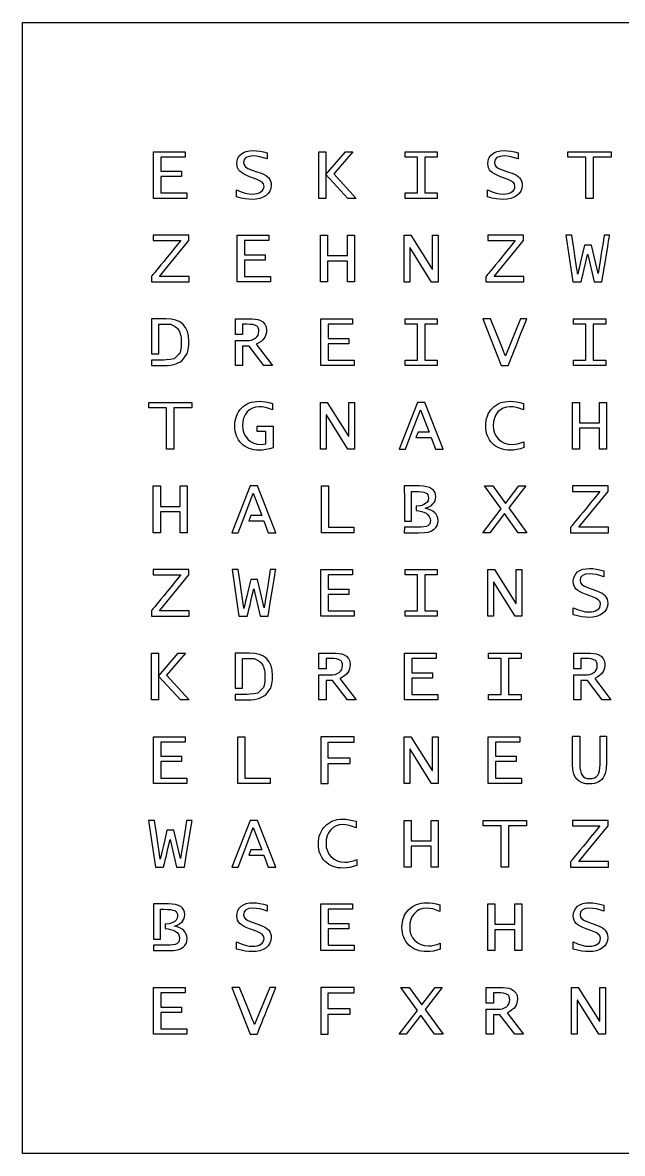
# Model space of a CAD drawing. Header units: millimetres. Extents: x 0 to 230, y -230 to 0.
# Drawn here: x 0 to 121.9, y -230 to 0 of the extents above; entities that cross this region are included whole.
import ezdxf

# ---------------------------------------------------------------- set-up
doc = ezdxf.new("R2010")
doc.units = ezdxf.units.MM
doc.layers.add('cutout', color=3, linetype='Continuous')

msp = doc.modelspace()

# ---------------------------------------------------------------- linework, layer by layer
msp.add_lwpolyline([(230, -230), (0, -230), (0, 0), (230, 0), (230, -230)])
at = {"layer": 'cutout'}
for points in [[(26.62, -35.75), (26.62, -26.25), (33.04, -26.25), (33.04, -27.35), (28.08, -27.35), (28.08, -30.23), (32.28, -30.23), (32.28, -31.32), (28.08, -31.32), (28.08, -34.65), (33.38, -34.65), (33.38, -35.75), (26.62, -35.75)], [(49.73, -26.48), (49.73, -27.74), (48.95, -27.47), (48.22, -27.28), (47.53, -27.16), (46.88, -27.12), (46.01, -27.2), (45.39, -27.45), (45.03, -27.87), (44.9, -28.45), (45, -28.94), (45.27, -29.32), (45.8, -29.65), (46.64, -30), (47.57, -30.32), (48.46, -30.63), (48.94, -30.82), (49.36, -31.05), (49.72, -31.31), (50.01, -31.6), (50.23, -31.92), (50.4, -32.28), (50.49, -32.66), (50.53, -33.08), (50.46, -33.71), (50.26, -34.27), (49.93, -34.76), (49.47, -35.19), (48.9, -35.53), (48.24, -35.78), (47.49, -35.93), (46.65, -35.98), (45.99, -35.94), (45.24, -35.84), (44.4, -35.68), (43.48, -35.45), (43.48, -34.01), (44.4, -34.39), (45.25, -34.66), (46.01, -34.82), (46.69, -34.88), (47.21, -34.85), (47.66, -34.77), (48.07, -34.64), (48.42, -34.45), (48.7, -34.22), (48.9, -33.96), (49.02, -33.65), (49.06, -33.31), (48.96, -32.82), (48.68, -32.45), (48.1, -32.1), (47.11, -31.69), (46.13, -31.34), (45.46, -31.06), (44.9, -30.79), (44.45, -30.51), (44.11, -30.23), (43.86, -29.92), (43.68, -29.56), (43.58, -29.16), (43.54, -28.71), (43.6, -28.11), (43.76, -27.57), (44.03, -27.11), (44.41, -26.73), (44.89, -26.42), (45.46, -26.2), (46.11, -26.07), (46.86, -26.02), (47.52, -26.05), (48.22, -26.14), (48.96, -26.28), (49.73, -26.48)], [(60.18, -35.75), (60.18, -26.25), (61.64, -26.25), (61.64, -30.91), (65.61, -26.25), (67.08, -26.25), (63.25, -30.73), (67.81, -35.75), (66.07, -35.75), (61.64, -30.91), (61.64, -35.75), (60.18, -35.75)], [(77.72, -35.75), (77.72, -34.65), (80.27, -34.65), (80.27, -27.35), (77.72, -27.35), (77.72, -26.25), (84.28, -26.25), (84.28, -27.35), (81.73, -27.35), (81.73, -34.65), (84.28, -34.65), (84.28, -35.75), (77.72, -35.75)], [(100.74, -26.48), (100.74, -27.74), (99.95, -27.47), (99.22, -27.28), (98.52, -27.16), (97.88, -27.12), (97.02, -27.2), (96.4, -27.45), (96.03, -27.87), (95.9, -28.45), (96, -28.94), (96.27, -29.32), (96.8, -29.65), (97.64, -30), (98.57, -30.32), (99.46, -30.63), (99.94, -30.82), (100.36, -31.05), (100.72, -31.31), (101.01, -31.6), (101.23, -31.92), (101.4, -32.28), (101.49, -32.66), (101.52, -33.08), (101.46, -33.71), (101.26, -34.27), (100.93, -34.76), (100.47, -35.19), (99.9, -35.53), (99.24, -35.78), (98.49, -35.93), (97.65, -35.98), (96.99, -35.94), (96.24, -35.84), (95.4, -35.68), (94.48, -35.45), (94.48, -34.01), (95.4, -34.39), (96.25, -34.66), (97.01, -34.82), (97.69, -34.88), (98.21, -34.85), (98.66, -34.77), (99.07, -34.64), (99.42, -34.45), (99.7, -34.22), (99.9, -33.96), (100.02, -33.65), (100.06, -33.31), (99.97, -32.82), (99.68, -32.45), (99.1, -32.1), (98.11, -31.69), (97.13, -31.34), (96.46, -31.06), (95.9, -30.79), (95.45, -30.51), (95.11, -30.23), (94.86, -29.92), (94.68, -29.56), (94.58, -29.16), (94.54, -28.71), (94.6, -28.11), (94.76, -27.57), (95.03, -27.11), (95.41, -26.73), (95.89, -26.42), (96.46, -26.2), (97.11, -26.07), (97.86, -26.02), (98.52, -26.05), (99.22, -26.14), (99.96, -26.28), (100.74, -26.48)], [(114.48, -35.75), (114.48, -27.35), (110.83, -27.35), (110.83, -26.25), (119.59, -26.25), (119.59, -27.35), (115.94, -27.35), (115.94, -35.75), (114.48, -35.75)], [(43.62, -52.75), (43.62, -43.25), (50.04, -43.25), (50.04, -44.35), (45.08, -44.35), (45.08, -47.23), (49.28, -47.23), (49.28, -48.32), (45.08, -48.32), (45.08, -51.65), (50.38, -51.65), (50.38, -52.75), (43.62, -52.75)], [(60.53, -52.75), (60.53, -43.25), (61.99, -43.25), (61.99, -47.4), (66, -47.4), (66, -43.25), (67.47, -43.25), (67.47, -52.75), (66, -52.75), (66, -48.5), (61.99, -48.5), (61.99, -52.75), (60.53, -52.75)], [(77.53, -52.76), (77.53, -43.24), (78.91, -43.24), (83.26, -50.14), (83.28, -50.14), (83.28, -43.24), (84.47, -43.24), (84.47, -52.76), (83.12, -52.76), (78.74, -45.8), (78.72, -45.8), (78.72, -52.76), (77.53, -52.76)], [(44.69, -61.35), (44.69, -63.43), (43.24, -63.43), (43.23, -60.25), (45.89, -60.25), (46.65, -60.27), (47.29, -60.32), (47.8, -60.41), (48.19, -60.53), (48.79, -60.87), (49.22, -61.32), (49.48, -61.87), (49.56, -62.54), (49.53, -63.02), (49.44, -63.45), (49.3, -63.84), (49.09, -64.2), (48.81, -64.52), (48.45, -64.83), (48.01, -65.13), (47.49, -65.42), (50.77, -69.75), (49, -69.75), (46.01, -65.8), (44.69, -65.8), (44.69, -69.75), (43.23, -69.75), (43.23, -64.68), (45.46, -64.69), (46.02, -64.66), (46.51, -64.56), (46.95, -64.4), (47.32, -64.18), (47.62, -63.89), (47.84, -63.57), (47.97, -63.2), (48.01, -62.78), (47.98, -62.4), (47.88, -62.09), (47.72, -61.84), (47.49, -61.65), (47.18, -61.52), (46.76, -61.43), (46.23, -61.37), (45.58, -61.35), (44.69, -61.35)], [(60.62, -69.75), (60.62, -60.25), (67.03, -60.25), (67.03, -61.35), (62.08, -61.35), (62.08, -64.23), (66.28, -64.23), (66.28, -65.32), (62.08, -65.32), (62.08, -68.65), (67.37, -68.65), (67.37, -69.75), (60.62, -69.75)], [(77.72, -69.75), (77.72, -68.65), (80.27, -68.65), (80.27, -61.35), (77.72, -61.35), (77.72, -60.25), (84.28, -60.25), (84.28, -61.35), (81.73, -61.35), (81.73, -68.65), (84.28, -68.65), (84.28, -69.75), (77.72, -69.75)], [(111.93, -69.75), (111.93, -68.65), (114.48, -68.65), (114.48, -61.35), (111.93, -61.35), (111.93, -60.25), (118.5, -60.25), (118.5, -61.35), (115.94, -61.35), (115.94, -68.65), (118.5, -68.65), (118.5, -69.75), (111.93, -69.75)], [(29.27, -86.74), (29.27, -78.35), (25.62, -78.35), (25.62, -77.26), (34.38, -77.26), (34.38, -78.35), (30.73, -78.35), (30.73, -86.74), (29.27, -86.74)], [(50.77, -77.46), (50.77, -78.79), (50.05, -78.5), (49.36, -78.29), (48.68, -78.16), (48.04, -78.12), (47.33, -78.19), (46.69, -78.39), (46.12, -78.73), (45.61, -79.2), (45.2, -79.78), (44.9, -80.43), (44.72, -81.15), (44.66, -81.95), (44.73, -82.75), (44.93, -83.48), (45.27, -84.13), (45.74, -84.71), (46.31, -85.18), (46.96, -85.51), (47.68, -85.72), (48.47, -85.78), (49.43, -85.69), (49.43, -83.19), (47.65, -83.19), (47.65, -82.09), (50.89, -82.09), (50.89, -86.5), (50.16, -86.71), (49.44, -86.86), (48.75, -86.95), (48.07, -86.97), (47.54, -86.95), (47.02, -86.89), (46.53, -86.78), (46.07, -86.63), (45.64, -86.44), (45.23, -86.21), (44.85, -85.93), (44.49, -85.61), (44.17, -85.25), (43.89, -84.87), (43.65, -84.47), (43.46, -84.03), (43.3, -83.58), (43.2, -83.09), (43.13, -82.58), (43.11, -82.05), (43.13, -81.5), (43.2, -80.98), (43.3, -80.49), (43.46, -80.02), (43.65, -79.58), (43.89, -79.16), (44.16, -78.78), (44.49, -78.42), (44.84, -78.09), (45.23, -77.81), (45.64, -77.57), (46.07, -77.37), (46.53, -77.22), (47.03, -77.11), (47.54, -77.05), (48.08, -77.03), (48.72, -77.05), (49.38, -77.13), (50.07, -77.27), (50.77, -77.46)], [(60.53, -86.76), (60.53, -77.24), (61.91, -77.24), (66.26, -84.14), (66.28, -84.14), (66.28, -77.24), (67.47, -77.24), (67.47, -86.76), (66.12, -86.76), (61.74, -79.8), (61.71, -79.8), (61.71, -86.76), (60.53, -86.76)], [(80.36, -83.28), (79.94, -84.37), (81.28, -84.37), (83.03, -84.37), (83.92, -86.74), (85.47, -86.74), (81.73, -77.26), (80.27, -77.26), (76.53, -86.74), (77.79, -86.74), (79.13, -83.28), (80.86, -78.74), (82.59, -83.28), (81.27, -83.28), (80.36, -83.28)], [(101.89, -86.45), (101.17, -86.68), (100.47, -86.84), (99.79, -86.94), (99.14, -86.97), (98.58, -86.95), (98.06, -86.89), (97.56, -86.78), (97.09, -86.64), (96.65, -86.44), (96.24, -86.21), (95.85, -85.94), (95.49, -85.62), (95.17, -85.26), (94.88, -84.89), (94.65, -84.48), (94.45, -84.05), (94.3, -83.59), (94.19, -83.1), (94.13, -82.59), (94.11, -82.05), (94.13, -81.5), (94.19, -80.98), (94.3, -80.49), (94.45, -80.02), (94.64, -79.58), (94.88, -79.16), (95.16, -78.78), (95.48, -78.42), (95.84, -78.09), (96.22, -77.81), (96.63, -77.57), (97.07, -77.37), (97.53, -77.22), (98.02, -77.11), (98.54, -77.05), (99.08, -77.03), (99.72, -77.05), (100.38, -77.13), (101.06, -77.27), (101.77, -77.46), (101.77, -78.79), (101.05, -78.5), (100.35, -78.29), (99.68, -78.16), (99.03, -78.12), (98.33, -78.19), (97.69, -78.39), (97.12, -78.73), (96.61, -79.2), (96.19, -79.78), (95.9, -80.43), (95.72, -81.15), (95.66, -81.95), (95.73, -82.76), (95.93, -83.48), (96.26, -84.14), (96.73, -84.71), (97.31, -85.18), (97.96, -85.51), (98.68, -85.72), (99.49, -85.78), (100.02, -85.75), (100.6, -85.65), (101.23, -85.49), (101.89, -85.25), (101.89, -86.45)], [(111.74, -86.74), (111.74, -77.26), (113.2, -77.26), (113.2, -81.4), (117.22, -81.4), (117.22, -77.26), (118.68, -77.26), (118.68, -86.74), (117.22, -86.74), (117.22, -82.5), (113.2, -82.5), (113.2, -86.74), (111.74, -86.74)], [(26.53, -103.75), (26.53, -94.25), (27.99, -94.25), (27.99, -98.4), (32, -98.4), (32, -94.25), (33.47, -94.25), (33.47, -103.75), (32, -103.75), (32, -99.5), (27.99, -99.5), (27.99, -103.75), (26.53, -103.75)], [(46.36, -100.28), (45.94, -101.37), (47.28, -101.37), (49.03, -101.37), (49.92, -103.75), (51.47, -103.75), (47.73, -94.25), (46.27, -94.25), (42.53, -103.75), (43.79, -103.75), (45.13, -100.28), (46.86, -95.74), (48.59, -100.28), (47.27, -100.28), (46.36, -100.28)], [(60.71, -103.75), (60.71, -94.25), (62.17, -94.25), (62.17, -102.65), (67.28, -102.65), (67.28, -103.75), (60.71, -103.75)], [(77.58, -101.4), (79.03, -101.4), (79.03, -95.35), (79.71, -95.35), (80.46, -95.37), (81.08, -95.42), (81.56, -95.51), (81.91, -95.63), (82.16, -95.8), (82.34, -96.04), (82.45, -96.35), (82.48, -96.72), (82.41, -97.17), (82.21, -97.53), (81.91, -97.82), (81.55, -98.03), (81.16, -98.19), (80.76, -98.29), (80.05, -98.36), (79.97, -98.36), (79.97, -99.27), (80.08, -99.27), (80.55, -99.31), (81.07, -99.43), (81.57, -99.6), (81.98, -99.81), (82.37, -100.1), (82.65, -100.44), (82.82, -100.83), (82.87, -101.27), (82.84, -101.63), (82.74, -101.93), (82.57, -102.18), (82.33, -102.35), (82.01, -102.48), (81.56, -102.58), (81.01, -102.63), (80.34, -102.65), (77.58, -102.65), (77.57, -103.75), (80.43, -103.75), (81.67, -103.71), (82.5, -103.61), (83.11, -103.4), (83.65, -103.05), (83.99, -102.7), (84.23, -102.29), (84.38, -101.82), (84.43, -101.29), (84.39, -100.82), (84.26, -100.39), (84.06, -100.01), (83.77, -99.68), (83.4, -99.39), (82.94, -99.14), (82.41, -98.94), (81.79, -98.78), (82.28, -98.63), (82.7, -98.43), (83.08, -98.2), (83.39, -97.91), (83.64, -97.59), (83.82, -97.24), (83.93, -96.87), (83.96, -96.46), (83.91, -95.94), (83.76, -95.49), (83.49, -95.12), (83.13, -94.81), (82.66, -94.56), (82.09, -94.39), (81.41, -94.29), (80.63, -94.25), (77.57, -94.25), (77.58, -97.12), (77.58, -101.4)], [(93.53, -103.75), (97.24, -98.93), (93.85, -94.25), (95.57, -94.25), (98.13, -97.78), (100.86, -94.25), (102.27, -94.25), (98.82, -98.72), (102.47, -103.75), (100.74, -103.75), (97.93, -99.88), (94.95, -103.75), (93.53, -103.75)], [(60.62, -120.75), (60.62, -111.26), (67.03, -111.26), (67.03, -112.35), (62.08, -112.35), (62.08, -115.23), (66.28, -115.23), (66.28, -116.32), (62.08, -116.32), (62.08, -119.65), (67.37, -119.65), (67.37, -120.75), (60.62, -120.75)], [(77.72, -120.75), (77.72, -119.65), (80.27, -119.65), (80.27, -112.35), (77.72, -112.35), (77.72, -111.26), (84.28, -111.26), (84.28, -112.35), (81.73, -112.35), (81.73, -119.65), (84.28, -119.65), (84.28, -120.75), (77.72, -120.75)], [(94.53, -120.76), (94.53, -111.24), (95.91, -111.24), (100.26, -118.14), (100.28, -118.14), (100.28, -111.24), (101.47, -111.24), (101.47, -120.76), (100.12, -120.76), (95.74, -113.81), (95.72, -113.81), (95.72, -120.76), (94.53, -120.76)], [(118.12, -111.48), (118.12, -112.74), (117.34, -112.47), (116.6, -112.28), (115.91, -112.16), (115.26, -112.12), (114.4, -112.21), (113.78, -112.46), (113.41, -112.87), (113.28, -113.45), (113.38, -113.94), (113.66, -114.32), (114.18, -114.66), (115.03, -115), (115.96, -115.32), (116.84, -115.63), (117.33, -115.82), (117.75, -116.05), (118.1, -116.31), (118.39, -116.6), (118.62, -116.93), (118.78, -117.28), (118.87, -117.67), (118.91, -118.08), (118.84, -118.71), (118.64, -119.27), (118.31, -119.76), (117.85, -120.19), (117.28, -120.53), (116.62, -120.78), (115.87, -120.93), (115.03, -120.97), (114.37, -120.94), (113.63, -120.84), (112.79, -120.68), (111.86, -120.45), (111.86, -119.01), (112.79, -119.39), (113.63, -119.66), (114.4, -119.83), (115.07, -119.88), (115.59, -119.85), (116.05, -119.78), (116.45, -119.64), (116.8, -119.46), (117.08, -119.22), (117.28, -118.96), (117.4, -118.65), (117.44, -118.31), (117.35, -117.82), (117.06, -117.45), (116.48, -117.1), (115.49, -116.69), (114.51, -116.34), (113.84, -116.07), (113.28, -115.79), (112.83, -115.51), (112.49, -115.23), (112.24, -114.92), (112.07, -114.56), (111.96, -114.16), (111.92, -113.71), (111.98, -113.11), (112.14, -112.58), (112.41, -112.12), (112.79, -111.73), (113.27, -111.42), (113.84, -111.2), (114.5, -111.07), (115.24, -111.03), (115.9, -111.06), (116.6, -111.14), (117.34, -111.28), (118.12, -111.48)], [(26.18, -137.75), (26.18, -128.25), (27.64, -128.25), (27.64, -132.91), (31.61, -128.25), (33.08, -128.25), (29.26, -132.73), (33.82, -137.75), (32.07, -137.75), (27.64, -132.91), (27.64, -137.75), (26.18, -137.75)], [(61.69, -129.35), (61.69, -131.44), (60.23, -131.44), (60.23, -128.25), (62.89, -128.25), (63.65, -128.27), (64.29, -128.32), (64.8, -128.41), (65.18, -128.53), (65.79, -128.87), (66.22, -129.32), (66.47, -129.88), (66.56, -130.54), (66.53, -131.02), (66.44, -131.45), (66.29, -131.84), (66.08, -132.2), (65.81, -132.52), (65.45, -132.83), (65.01, -133.14), (64.49, -133.43), (67.77, -137.75), (66, -137.75), (63, -133.8), (61.69, -133.8), (61.69, -137.75), (60.23, -137.75), (60.23, -132.68), (62.46, -132.69), (63.02, -132.66), (63.51, -132.57), (63.95, -132.4), (64.32, -132.18), (64.62, -131.89), (64.84, -131.57), (64.97, -131.2), (65.01, -130.78), (64.98, -130.4), (64.88, -130.09), (64.72, -129.84), (64.49, -129.66), (64.18, -129.52), (63.76, -129.43), (63.22, -129.37), (62.58, -129.35), (61.69, -129.35)], [(77.62, -137.75), (77.62, -128.25), (84.04, -128.25), (84.04, -129.35), (79.08, -129.35), (79.08, -132.23), (83.28, -132.23), (83.28, -133.32), (79.08, -133.32), (79.08, -136.65), (84.38, -136.65), (84.38, -137.75), (77.62, -137.75)], [(94.71, -137.75), (94.71, -136.65), (97.27, -136.65), (97.27, -129.35), (94.71, -129.35), (94.71, -128.25), (101.29, -128.25), (101.29, -129.35), (98.73, -129.35), (98.73, -136.65), (101.29, -136.65), (101.29, -137.75), (94.71, -137.75)], [(113.47, -129.35), (113.47, -131.44), (112.01, -131.44), (112.01, -128.25), (114.66, -128.25), (115.43, -128.27), (116.07, -128.32), (116.58, -128.41), (116.96, -128.53), (117.56, -128.87), (118, -129.32), (118.25, -129.88), (118.34, -130.54), (118.31, -131.02), (118.22, -131.45), (118.07, -131.84), (117.86, -132.2), (117.58, -132.52), (117.23, -132.83), (116.79, -133.14), (116.27, -133.43), (119.54, -137.75), (117.78, -137.75), (114.78, -133.8), (113.46, -133.8), (113.46, -137.75), (112.01, -137.75), (112.01, -132.68), (114.23, -132.69), (114.79, -132.66), (115.29, -132.57), (115.72, -132.4), (116.1, -132.18), (116.4, -131.89), (116.61, -131.57), (116.74, -131.2), (116.79, -130.78), (116.75, -130.4), (116.66, -130.09), (116.5, -129.84), (116.27, -129.66), (115.95, -129.52), (115.53, -129.43), (115, -129.37), (114.36, -129.35), (113.47, -129.35)], [(26.62, -154.75), (26.62, -145.25), (33.04, -145.25), (33.04, -146.35), (28.08, -146.35), (28.08, -149.23), (32.28, -149.23), (32.28, -150.32), (28.08, -150.32), (28.08, -153.65), (33.38, -153.65), (33.38, -154.75), (26.62, -154.75)], [(43.72, -154.75), (43.72, -145.25), (45.17, -145.25), (45.17, -153.65), (50.28, -153.65), (50.28, -154.75), (43.72, -154.75)], [(77.53, -154.76), (77.53, -145.24), (78.91, -145.24), (83.26, -152.14), (83.28, -152.14), (83.28, -145.24), (84.47, -145.24), (84.47, -154.76), (83.12, -154.76), (78.74, -147.8), (78.72, -147.8), (78.72, -154.76), (77.53, -154.76)], [(94.62, -154.75), (94.62, -145.25), (101.04, -145.25), (101.04, -146.35), (96.08, -146.35), (96.08, -149.23), (100.28, -149.23), (100.28, -150.32), (96.08, -150.32), (96.08, -153.65), (101.38, -153.65), (101.38, -154.75), (94.62, -154.75)], [(111.78, -145.14), (113.23, -145.14), (113.23, -150.9), (113.26, -151.6), (113.35, -152.2), (113.5, -152.7), (113.71, -153.09), (113.99, -153.38), (114.34, -153.6), (114.76, -153.72), (115.25, -153.76), (115.78, -153.72), (116.22, -153.6), (116.59, -153.38), (116.87, -153.09), (117.09, -152.69), (117.25, -152.19), (117.34, -151.58), (117.37, -150.87), (117.37, -145.14), (118.64, -145.14), (118.64, -150.65), (118.62, -151.48), (118.54, -152.18), (118.4, -152.76), (118.22, -153.21), (117.98, -153.6), (117.7, -153.93), (117.39, -154.21), (117.04, -154.45), (116.65, -154.63), (116.23, -154.76), (115.76, -154.83), (115.27, -154.86), (114.44, -154.8), (113.72, -154.61), (113.12, -154.31), (112.63, -153.88), (112.26, -153.33), (111.99, -152.64), (111.83, -151.83), (111.78, -150.88), (111.78, -145.14)], [(46.36, -168.28), (45.94, -169.37), (47.28, -169.37), (49.03, -169.37), (49.92, -171.75), (51.47, -171.75), (47.73, -162.26), (46.27, -162.26), (42.53, -171.75), (43.79, -171.75), (45.13, -168.28), (46.86, -163.74), (48.59, -168.28), (47.27, -168.28), (46.36, -168.28)], [(67.89, -171.45), (67.17, -171.68), (66.47, -171.84), (65.79, -171.94), (65.13, -171.98), (64.58, -171.95), (64.06, -171.89), (63.56, -171.78), (63.09, -171.64), (62.65, -171.44), (62.23, -171.21), (61.85, -170.93), (61.49, -170.62), (61.16, -170.26), (60.88, -169.89), (60.65, -169.48), (60.45, -169.05), (60.3, -168.59), (60.19, -168.1), (60.13, -167.59), (60.11, -167.05), (60.13, -166.5), (60.19, -165.98), (60.3, -165.49), (60.45, -165.02), (60.64, -164.58), (60.88, -164.17), (61.16, -163.78), (61.48, -163.42), (61.84, -163.09), (62.22, -162.81), (62.63, -162.57), (63.07, -162.37), (63.53, -162.22), (64.02, -162.11), (64.53, -162.05), (65.07, -162.02), (65.71, -162.05), (66.38, -162.13), (67.06, -162.27), (67.77, -162.45), (67.77, -163.8), (67.05, -163.5), (66.35, -163.29), (65.68, -163.16), (65.03, -163.12), (64.32, -163.19), (63.69, -163.39), (63.11, -163.73), (62.61, -164.2), (62.19, -164.78), (61.9, -165.43), (61.72, -166.15), (61.66, -166.95), (61.72, -167.76), (61.93, -168.48), (62.26, -169.14), (62.73, -169.71), (63.31, -170.18), (63.95, -170.52), (64.68, -170.71), (65.49, -170.78), (66.02, -170.75), (66.6, -170.65), (67.22, -170.48), (67.89, -170.25), (67.89, -171.45)], [(77.53, -171.75), (77.53, -162.26), (78.99, -162.26), (78.99, -166.4), (83, -166.4), (83, -162.26), (84.47, -162.26), (84.47, -171.75), (83, -171.75), (83, -167.5), (78.99, -167.5), (78.99, -171.75), (77.53, -171.75)], [(97.27, -171.75), (97.27, -163.35), (93.62, -163.35), (93.62, -162.26), (102.38, -162.26), (102.38, -163.35), (98.73, -163.35), (98.73, -171.75), (97.27, -171.75)], [(26.58, -186.4), (28.03, -186.4), (28.03, -180.35), (28.71, -180.35), (29.46, -180.37), (30.08, -180.42), (30.56, -180.51), (30.92, -180.63), (31.16, -180.81), (31.35, -181.04), (31.45, -181.35), (31.48, -181.72), (31.41, -182.17), (31.21, -182.53), (30.91, -182.82), (30.55, -183.03), (30.16, -183.19), (29.76, -183.29), (29.06, -183.36), (28.97, -183.36), (28.97, -184.27), (29.08, -184.27), (29.55, -184.31), (30.07, -184.43), (30.57, -184.6), (30.98, -184.81), (31.38, -185.1), (31.65, -185.44), (31.82, -185.83), (31.88, -186.27), (31.84, -186.63), (31.74, -186.94), (31.57, -187.18), (31.33, -187.35), (31.01, -187.48), (30.56, -187.58), (30.01, -187.63), (29.35, -187.65), (26.58, -187.65), (26.57, -188.75), (29.44, -188.75), (30.67, -188.71), (31.5, -188.61), (32.11, -188.4), (32.65, -188.05), (32.99, -187.7), (33.23, -187.29), (33.38, -186.82), (33.43, -186.29), (33.39, -185.82), (33.26, -185.4), (33.06, -185.02), (32.77, -184.68), (32.4, -184.39), (31.95, -184.14), (31.41, -183.94), (30.79, -183.78), (31.28, -183.63), (31.7, -183.43), (32.08, -183.2), (32.39, -182.91), (32.64, -182.59), (32.82, -182.24), (32.93, -181.87), (32.96, -181.46), (32.91, -180.94), (32.76, -180.5), (32.5, -180.12), (32.13, -179.81), (31.66, -179.57), (31.09, -179.39), (30.41, -179.29), (29.63, -179.25), (26.57, -179.25), (26.58, -182.12), (26.58, -186.4)], [(49.73, -179.48), (49.73, -180.74), (48.95, -180.47), (48.22, -180.27), (47.53, -180.16), (46.88, -180.12), (46.01, -180.2), (45.39, -180.45), (45.03, -180.87), (44.9, -181.45), (45, -181.94), (45.27, -182.32), (45.8, -182.65), (46.64, -183), (47.57, -183.32), (48.46, -183.63), (48.94, -183.82), (49.36, -184.05), (49.72, -184.31), (50.01, -184.6), (50.23, -184.92), (50.4, -185.28), (50.49, -185.66), (50.53, -186.08), (50.46, -186.71), (50.26, -187.27), (49.93, -187.76), (49.47, -188.19), (48.9, -188.53), (48.24, -188.78), (47.49, -188.93), (46.65, -188.97), (45.99, -188.94), (45.24, -188.84), (44.4, -188.68), (43.48, -188.45), (43.48, -187), (44.4, -187.39), (45.25, -187.66), (46.01, -187.82), (46.69, -187.88), (47.21, -187.85), (47.66, -187.77), (48.07, -187.64), (48.42, -187.46), (48.7, -187.22), (48.9, -186.96), (49.02, -186.65), (49.06, -186.31), (48.96, -185.82), (48.68, -185.44), (48.1, -185.1), (47.11, -184.69), (46.13, -184.34), (45.46, -184.06), (44.9, -183.79), (44.45, -183.51), (44.11, -183.23), (43.86, -182.92), (43.68, -182.56), (43.58, -182.16), (43.54, -181.71), (43.6, -181.11), (43.76, -180.58), (44.03, -180.12), (44.41, -179.73), (44.89, -179.42), (45.46, -179.2), (46.11, -179.07), (46.86, -179.03), (47.52, -179.05), (48.22, -179.14), (48.96, -179.28), (49.73, -179.48)], [(60.62, -188.75), (60.62, -179.25), (67.03, -179.25), (67.03, -180.35), (62.08, -180.35), (62.08, -183.23), (66.28, -183.23), (66.28, -184.32), (62.08, -184.32), (62.08, -187.65), (67.37, -187.65), (67.37, -188.75), (60.62, -188.75)], [(84.89, -188.45), (84.17, -188.68), (83.47, -188.84), (82.79, -188.94), (82.13, -188.97), (81.58, -188.95), (81.06, -188.89), (80.56, -188.78), (80.09, -188.63), (79.65, -188.44), (79.24, -188.21), (78.85, -187.93), (78.49, -187.62), (78.16, -187.26), (77.88, -186.89), (77.65, -186.48), (77.45, -186.05), (77.3, -185.59), (77.19, -185.1), (77.13, -184.59), (77.1, -184.05), (77.13, -183.5), (77.19, -182.98), (77.3, -182.49), (77.45, -182.02), (77.64, -181.58), (77.88, -181.17), (78.16, -180.78), (78.48, -180.42), (78.84, -180.09), (79.22, -179.81), (79.63, -179.57), (80.07, -179.37), (80.53, -179.22), (81.02, -179.11), (81.53, -179.05), (82.08, -179.03), (82.71, -179.05), (83.38, -179.13), (84.06, -179.27), (84.77, -179.45), (84.77, -180.8), (84.05, -180.5), (83.35, -180.29), (82.68, -180.16), (82.03, -180.12), (81.33, -180.19), (80.69, -180.39), (80.11, -180.73), (79.61, -181.2), (79.19, -181.78), (78.9, -182.43), (78.72, -183.15), (78.66, -183.95), (78.72, -184.76), (78.93, -185.48), (79.26, -186.14), (79.73, -186.71), (80.31, -187.18), (80.96, -187.51), (81.69, -187.72), (82.49, -187.78), (83.02, -187.75), (83.6, -187.65), (84.22, -187.48), (84.89, -187.25), (84.89, -188.45)], [(94.53, -188.75), (94.53, -179.25), (95.99, -179.25), (95.99, -183.4), (100, -183.4), (100, -179.25), (101.47, -179.25), (101.47, -188.75), (100, -188.75), (100, -184.5), (95.99, -184.5), (95.99, -188.75), (94.53, -188.75)], [(118.12, -179.48), (118.12, -180.74), (117.34, -180.47), (116.6, -180.27), (115.91, -180.16), (115.26, -180.12), (114.4, -180.2), (113.78, -180.45), (113.41, -180.87), (113.28, -181.45), (113.38, -181.94), (113.66, -182.32), (114.18, -182.65), (115.03, -183), (115.96, -183.32), (116.84, -183.63), (117.33, -183.82), (117.75, -184.05), (118.1, -184.31), (118.39, -184.6), (118.62, -184.92), (118.78, -185.28), (118.87, -185.66), (118.91, -186.08), (118.84, -186.71), (118.64, -187.27), (118.31, -187.76), (117.85, -188.19), (117.28, -188.53), (116.62, -188.78), (115.87, -188.93), (115.03, -188.97), (114.37, -188.94), (113.63, -188.84), (112.79, -188.68), (111.86, -188.45), (111.86, -187), (112.79, -187.39), (113.63, -187.66), (114.4, -187.82), (115.07, -187.88), (115.59, -187.85), (116.05, -187.77), (116.45, -187.64), (116.8, -187.46), (117.08, -187.22), (117.28, -186.96), (117.4, -186.65), (117.44, -186.31), (117.35, -185.82), (117.06, -185.44), (116.48, -185.1), (115.49, -184.69), (114.51, -184.34), (113.84, -184.06), (113.28, -183.79), (112.83, -183.51), (112.49, -183.23), (112.24, -182.92), (112.07, -182.56), (111.96, -182.16), (111.92, -181.71), (111.98, -181.11), (112.14, -180.58), (112.41, -180.12), (112.79, -179.73), (113.27, -179.42), (113.84, -179.2), (114.5, -179.07), (115.24, -179.03), (115.9, -179.05), (116.6, -179.14), (117.34, -179.28), (118.12, -179.48)], [(26.62, -205.75), (26.62, -196.25), (33.04, -196.25), (33.04, -197.35), (28.08, -197.35), (28.08, -200.23), (32.28, -200.23), (32.28, -201.32), (28.08, -201.32), (28.08, -204.65), (33.38, -204.65), (33.38, -205.75), (26.62, -205.75)], [(76.53, -205.75), (80.24, -200.93), (76.85, -196.25), (78.57, -196.25), (81.13, -199.78), (83.86, -196.25), (85.27, -196.25), (81.82, -200.72), (85.47, -205.75), (83.74, -205.75), (80.93, -201.88), (77.95, -205.75), (76.53, -205.75)], [(95.69, -197.35), (95.69, -199.44), (94.24, -199.44), (94.23, -196.25), (96.89, -196.25), (97.65, -196.27), (98.29, -196.32), (98.8, -196.41), (99.19, -196.53), (99.79, -196.87), (100.22, -197.32), (100.48, -197.87), (100.57, -198.54), (100.53, -199.02), (100.44, -199.45), (100.3, -199.84), (100.09, -200.2), (99.81, -200.52), (99.45, -200.83), (99.01, -201.13), (98.49, -201.43), (101.77, -205.75), (100, -205.75), (97, -201.8), (95.69, -201.8), (95.69, -205.75), (94.23, -205.75), (94.23, -200.68), (96.46, -200.69), (97.02, -200.66), (97.51, -200.57), (97.95, -200.4), (98.32, -200.18), (98.62, -199.89), (98.84, -199.57), (98.97, -199.2), (99.01, -198.78), (98.98, -198.4), (98.88, -198.09), (98.72, -197.84), (98.49, -197.65), (98.18, -197.52), (97.76, -197.43), (97.22, -197.37), (96.58, -197.35), (95.69, -197.35)], [(111.53, -205.76), (111.53, -196.24), (112.91, -196.24), (117.26, -203.14), (117.28, -203.14), (117.28, -196.24), (118.47, -196.24), (118.47, -205.76), (117.12, -205.76), (112.74, -198.81), (112.72, -198.81), (112.72, -205.76), (111.53, -205.76)]]:
    msp.add_lwpolyline(points, dxfattribs=at)
for points, knots in [([(26.17, -52.75), (26.17, -52.75), (26.17, -51.65), (26.17, -51.65), (26.17, -51.65), (26.17, -51.65), (32.12, -44.35), (26.53, -44.35), (26.53, -44.35), (26.53, -44.35), (26.53, -44.35), (26.53, -43.25), (26.53, -43.25), (26.53, -43.25), (26.53, -43.25), (33.77, -43.25), (33.77, -44.35), (33.77, -44.35), (33.77, -44.35), (33.77, -44.35), (27.83, -51.65), (27.83, -51.65), (27.83, -51.65), (27.83, -51.65), (33.83, -51.65), (33.83, -52.75), (33.83, -52.75), (33.83, -52.75), (33.83, -52.75), (26.17, -52.75), (26.17, -52.75)], [0, 0, 0, 0, 1, 1, 1, 2, 2, 2, 3, 3, 3, 4, 4, 4, 5, 5, 5, 6, 6, 6, 7, 7, 7, 8, 8, 8, 9, 9, 9, 10, 10, 10, 10]), ([(94.17, -52.75), (94.17, -52.75), (94.17, -51.65), (94.17, -51.65), (94.17, -51.65), (94.17, -51.65), (100.12, -44.35), (94.53, -44.35), (94.53, -44.35), (94.53, -44.35), (94.53, -44.35), (94.53, -43.25), (94.53, -43.25), (94.53, -43.25), (94.53, -43.25), (101.77, -43.25), (101.77, -44.35), (101.77, -44.35), (101.77, -44.35), (101.77, -44.35), (95.82, -51.65), (95.82, -51.65), (95.82, -51.65), (95.82, -51.65), (101.83, -51.65), (101.83, -52.75), (101.83, -52.75), (101.83, -52.75), (101.83, -52.75), (94.17, -52.75), (94.17, -52.75)], [0, 0, 0, 0, 1, 1, 1, 2, 2, 2, 3, 3, 3, 4, 4, 4, 5, 5, 5, 6, 6, 6, 7, 7, 7, 8, 8, 8, 9, 9, 9, 10, 10, 10, 10]), ([(111.82, -52.75), (111.82, -52.75), (110.41, -43.25), (110.41, -43.25), (110.41, -43.25), (110.41, -43.25), (111.65, -43.25), (112.81, -51.14), (112.81, -51.14), (112.81, -51.14), (112.81, -51.14), (112.83, -51.14), (112.83, -51.14), (112.83, -51.14), (112.83, -51.14), (114.2, -45.26), (115.6, -45.26), (115.6, -45.26), (115.6, -45.26), (115.6, -45.26), (116.95, -51.05), (116.95, -51.05), (116.95, -51.05), (116.95, -51.05), (116.97, -51.05), (118.19, -43.25), (118.19, -43.25), (118.19, -43.25), (118.19, -43.25), (119.29, -43.25), (119.29, -43.25), (119.29, -43.25), (119.29, -43.25), (117.74, -52.75), (116.15, -52.75), (116.15, -52.75), (116.15, -52.75), (116.15, -52.75), (114.85, -47.18), (114.85, -47.18), (114.85, -47.18), (114.85, -47.18), (114.83, -47.18), (113.51, -52.75), (113.51, -52.75), (113.51, -52.75), (113.51, -52.75), (111.82, -52.75), (111.82, -52.75)], [0, 0, 0, 0, 1, 1, 1, 2, 2, 2, 3, 3, 3, 4, 4, 4, 5, 5, 5, 6, 6, 6, 7, 7, 7, 8, 8, 8, 9, 9, 9, 10, 10, 10, 11, 11, 11, 12, 12, 12, 13, 13, 13, 14, 14, 14, 15, 15, 15, 16, 16, 16, 16]), ([(27.66, -67.4), (27.66, -67.4), (26.2, -67.4), (26.2, -67.4), (26.2, -67.4), (26.2, -67.4), (26.21, -60.25), (29.07, -60.25), (29.07, -60.25), (29.07, -60.25), (32.22, -60.25), (33.8, -61.77), (33.8, -64.81), (33.8, -64.81), (33.8, -66.22), (33.46, -67.35), (32.77, -68.22), (32.77, -68.22), (32.34, -68.77), (31.81, -69.16), (31.19, -69.39), (31.19, -69.39), (30.56, -69.63), (29.72, -69.75), (28.68, -69.75), (28.68, -69.75), (28.68, -69.75), (26.21, -69.75), (26.21, -68.65), (26.21, -68.65), (26.21, -68.65), (26.21, -68.65), (28.39, -68.65), (28.39, -68.65), (28.39, -68.65), (29.78, -68.65), (30.77, -68.37), (31.36, -67.82), (31.36, -67.82), (31.95, -67.27), (32.25, -66.34), (32.25, -65.04), (32.25, -65.04), (32.25, -63.72), (31.98, -62.77), (31.45, -62.2), (31.45, -62.2), (30.92, -61.64), (30.03, -61.35), (28.78, -61.35), (28.78, -61.35), (28.78, -61.35), (27.66, -61.35), (27.66, -61.35), (27.66, -61.35), (27.66, -61.35), (27.66, -67.4), (27.66, -67.4)], [0, 0, 0, 0, 1, 1, 1, 2, 2, 2, 3, 3, 3, 4, 4, 4, 5, 5, 5, 6, 6, 6, 7, 7, 7, 8, 8, 8, 9, 9, 9, 10, 10, 10, 11, 11, 11, 12, 12, 12, 13, 13, 13, 14, 14, 14, 15, 15, 15, 16, 16, 16, 17, 17, 17, 18, 18, 18, 19, 19, 19, 19]), ([(97.23, -69.75), (97.23, -69.75), (93.54, -60.25), (93.54, -60.25), (93.54, -60.25), (93.54, -60.25), (95.08, -60.25), (98.12, -67.8), (98.12, -67.8), (98.12, -67.8), (98.12, -67.8), (101.21, -60.25), (101.21, -60.25), (101.21, -60.25), (101.21, -60.25), (102.46, -60.25), (98.69, -69.75), (98.69, -69.75), (98.69, -69.75), (98.69, -69.75), (97.23, -69.75), (97.23, -69.75)], [0, 0, 0, 0, 1, 1, 1, 2, 2, 2, 3, 3, 3, 4, 4, 4, 5, 5, 5, 6, 6, 6, 7, 7, 7, 7]), ([(111.38, -103.75), (111.38, -103.75), (111.38, -102.65), (111.38, -102.65), (111.38, -102.65), (111.38, -102.65), (117.33, -95.35), (111.74, -95.35), (111.74, -95.35), (111.74, -95.35), (111.74, -95.35), (111.74, -94.25), (111.74, -94.25), (111.74, -94.25), (111.74, -94.25), (118.98, -94.25), (118.98, -95.35), (118.98, -95.35), (118.98, -95.35), (118.98, -95.35), (113.03, -102.65), (113.03, -102.65), (113.03, -102.65), (113.03, -102.65), (119.04, -102.65), (119.04, -103.75), (119.04, -103.75), (119.04, -103.75), (119.04, -103.75), (111.38, -103.75), (111.38, -103.75)], [0, 0, 0, 0, 1, 1, 1, 2, 2, 2, 3, 3, 3, 4, 4, 4, 5, 5, 5, 6, 6, 6, 7, 7, 7, 8, 8, 8, 9, 9, 9, 10, 10, 10, 10]), ([(26.17, -120.75), (26.17, -120.75), (26.17, -119.65), (26.17, -119.65), (26.17, -119.65), (26.17, -119.65), (32.12, -112.35), (26.53, -112.35), (26.53, -112.35), (26.53, -112.35), (26.53, -112.35), (26.53, -111.26), (26.53, -111.26), (26.53, -111.26), (26.53, -111.26), (33.77, -111.26), (33.77, -112.35), (33.77, -112.35), (33.77, -112.35), (33.77, -112.35), (27.83, -119.65), (27.83, -119.65), (27.83, -119.65), (27.83, -119.65), (33.83, -119.65), (33.83, -120.75), (33.83, -120.75), (33.83, -120.75), (33.83, -120.75), (26.17, -120.75), (26.17, -120.75)], [0, 0, 0, 0, 1, 1, 1, 2, 2, 2, 3, 3, 3, 4, 4, 4, 5, 5, 5, 6, 6, 6, 7, 7, 7, 8, 8, 8, 9, 9, 9, 10, 10, 10, 10]), ([(43.97, -120.75), (43.97, -120.75), (42.56, -111.26), (42.56, -111.26), (42.56, -111.26), (42.56, -111.26), (43.8, -111.26), (44.96, -119.14), (44.96, -119.14), (44.96, -119.14), (44.96, -119.14), (44.98, -119.14), (44.98, -119.14), (44.98, -119.14), (44.98, -119.14), (46.35, -113.26), (47.75, -113.26), (47.75, -113.26), (47.75, -113.26), (47.75, -113.26), (49.1, -119.05), (49.1, -119.05), (49.1, -119.05), (49.1, -119.05), (49.11, -119.05), (50.33, -111.26), (50.33, -111.26), (50.33, -111.26), (50.33, -111.26), (51.44, -111.26), (51.44, -111.26), (51.44, -111.26), (51.44, -111.26), (49.88, -120.75), (48.3, -120.75), (48.3, -120.75), (48.3, -120.75), (48.3, -120.75), (46.99, -115.18), (46.99, -115.18), (46.99, -115.18), (46.99, -115.18), (46.97, -115.18), (45.66, -120.75), (45.66, -120.75), (45.66, -120.75), (45.66, -120.75), (43.97, -120.75), (43.97, -120.75)], [0, 0, 0, 0, 1, 1, 1, 2, 2, 2, 3, 3, 3, 4, 4, 4, 5, 5, 5, 6, 6, 6, 7, 7, 7, 8, 8, 8, 9, 9, 9, 10, 10, 10, 11, 11, 11, 12, 12, 12, 13, 13, 13, 14, 14, 14, 15, 15, 15, 16, 16, 16, 16]), ([(44.66, -135.4), (44.66, -135.4), (43.2, -135.4), (43.2, -135.4), (43.2, -135.4), (43.2, -135.4), (43.2, -128.25), (46.07, -128.25), (46.07, -128.25), (46.07, -128.25), (49.22, -128.25), (50.8, -129.78), (50.8, -132.81), (50.8, -132.81), (50.8, -134.22), (50.46, -135.36), (49.77, -136.22), (49.77, -136.22), (49.34, -136.77), (48.81, -137.16), (48.19, -137.39), (48.19, -137.39), (47.56, -137.63), (46.72, -137.75), (45.67, -137.75), (45.67, -137.75), (45.67, -137.75), (43.2, -137.75), (43.2, -136.65), (43.2, -136.65), (43.2, -136.65), (43.2, -136.65), (45.39, -136.65), (45.39, -136.65), (45.39, -136.65), (46.78, -136.65), (47.77, -136.37), (48.36, -135.82), (48.36, -135.82), (48.95, -135.27), (49.25, -134.34), (49.25, -133.04), (49.25, -133.04), (49.25, -131.72), (48.98, -130.77), (48.45, -130.2), (48.45, -130.2), (47.92, -129.64), (47.03, -129.35), (45.78, -129.35), (45.78, -129.35), (45.78, -129.35), (44.66, -129.35), (44.66, -129.35), (44.66, -129.35), (44.66, -129.35), (44.66, -135.4), (44.66, -135.4)], [0, 0, 0, 0, 1, 1, 1, 2, 2, 2, 3, 3, 3, 4, 4, 4, 5, 5, 5, 6, 6, 6, 7, 7, 7, 8, 8, 8, 9, 9, 9, 10, 10, 10, 11, 11, 11, 12, 12, 12, 13, 13, 13, 14, 14, 14, 15, 15, 15, 16, 16, 16, 17, 17, 17, 18, 18, 18, 19, 19, 19, 19]), ([(60.62, -154.75), (60.62, -154.75), (60.62, -145.25), (60.62, -145.25), (60.62, -145.25), (60.62, -145.25), (67.37, -145.25), (67.37, -146.35), (67.37, -146.35), (67.37, -146.35), (67.37, -146.35), (62.08, -146.35), (62.08, -146.35), (62.08, -146.35), (62.08, -146.35), (62.08, -149.62), (66.6, -149.62), (66.6, -149.62), (66.6, -149.62), (66.6, -149.62), (66.6, -150.71), (66.6, -150.71), (66.6, -150.71), (66.6, -150.71), (62.08, -150.71), (62.08, -154.75), (62.08, -154.75), (62.08, -154.75), (62.08, -154.75), (60.62, -154.75), (60.62, -154.75)], [0, 0, 0, 0, 1, 1, 1, 2, 2, 2, 3, 3, 3, 4, 4, 4, 5, 5, 5, 6, 6, 6, 7, 7, 7, 8, 8, 8, 9, 9, 9, 10, 10, 10, 10]), ([(26.97, -171.75), (26.97, -171.75), (25.56, -162.26), (25.56, -162.26), (25.56, -162.26), (25.56, -162.26), (26.8, -162.26), (27.96, -170.14), (27.96, -170.14), (27.96, -170.14), (27.96, -170.14), (27.98, -170.14), (27.98, -170.14), (27.98, -170.14), (27.98, -170.14), (29.34, -164.26), (30.75, -164.26), (30.75, -164.26), (30.75, -164.26), (30.75, -164.26), (32.1, -170.05), (32.1, -170.05), (32.1, -170.05), (32.1, -170.05), (32.11, -170.05), (33.33, -162.26), (33.33, -162.26), (33.33, -162.26), (33.33, -162.26), (34.44, -162.26), (34.44, -162.26), (34.44, -162.26), (34.44, -162.26), (32.88, -171.75), (31.3, -171.75), (31.3, -171.75), (31.3, -171.75), (31.3, -171.75), (29.99, -166.17), (29.99, -166.17), (29.99, -166.17), (29.99, -166.17), (29.97, -166.17), (28.66, -171.75), (28.66, -171.75), (28.66, -171.75), (28.66, -171.75), (26.97, -171.75), (26.97, -171.75)], [0, 0, 0, 0, 1, 1, 1, 2, 2, 2, 3, 3, 3, 4, 4, 4, 5, 5, 5, 6, 6, 6, 7, 7, 7, 8, 8, 8, 9, 9, 9, 10, 10, 10, 11, 11, 11, 12, 12, 12, 13, 13, 13, 14, 14, 14, 15, 15, 15, 16, 16, 16, 16]), ([(111.38, -171.75), (111.38, -171.75), (111.38, -170.65), (111.38, -170.65), (111.38, -170.65), (111.38, -170.65), (117.33, -163.35), (111.74, -163.35), (111.74, -163.35), (111.74, -163.35), (111.74, -163.35), (111.74, -162.26), (111.74, -162.26), (111.74, -162.26), (111.74, -162.26), (118.98, -162.26), (118.98, -163.35), (118.98, -163.35), (118.98, -163.35), (118.98, -163.35), (113.03, -170.65), (113.03, -170.65), (113.03, -170.65), (113.03, -170.65), (119.04, -170.65), (119.04, -171.75), (119.04, -171.75), (119.04, -171.75), (119.04, -171.75), (111.38, -171.75), (111.38, -171.75)], [0, 0, 0, 0, 1, 1, 1, 2, 2, 2, 3, 3, 3, 4, 4, 4, 5, 5, 5, 6, 6, 6, 7, 7, 7, 8, 8, 8, 9, 9, 9, 10, 10, 10, 10]), ([(46.23, -205.75), (46.23, -205.75), (42.55, -196.25), (42.55, -196.25), (42.55, -196.25), (42.55, -196.25), (44.08, -196.25), (47.12, -203.8), (47.12, -203.8), (47.12, -203.8), (47.12, -203.8), (50.21, -196.25), (50.21, -196.25), (50.21, -196.25), (50.21, -196.25), (51.46, -196.25), (47.69, -205.75), (47.69, -205.75), (47.69, -205.75), (47.69, -205.75), (46.23, -205.75), (46.23, -205.75)], [0, 0, 0, 0, 1, 1, 1, 2, 2, 2, 3, 3, 3, 4, 4, 4, 5, 5, 5, 6, 6, 6, 7, 7, 7, 7]), ([(60.62, -205.75), (60.62, -205.75), (60.62, -196.25), (60.62, -196.25), (60.62, -196.25), (60.62, -196.25), (67.38, -196.25), (67.38, -197.35), (67.38, -197.35), (67.38, -197.35), (67.38, -197.35), (62.08, -197.35), (62.08, -197.35), (62.08, -197.35), (62.08, -197.35), (62.08, -200.62), (66.6, -200.62), (66.6, -200.62), (66.6, -200.62), (66.6, -200.62), (66.6, -201.71), (66.6, -201.71), (66.6, -201.71), (66.6, -201.71), (62.08, -201.71), (62.08, -205.75), (62.08, -205.75), (62.08, -205.75), (62.08, -205.75), (60.62, -205.75), (60.62, -205.75)], [0, 0, 0, 0, 1, 1, 1, 2, 2, 2, 3, 3, 3, 4, 4, 4, 5, 5, 5, 6, 6, 6, 7, 7, 7, 8, 8, 8, 9, 9, 9, 10, 10, 10, 10])]:
    msp.add_open_spline(points, degree=3, knots=knots, dxfattribs=at)

doc.saveas('drawing.dxf')
